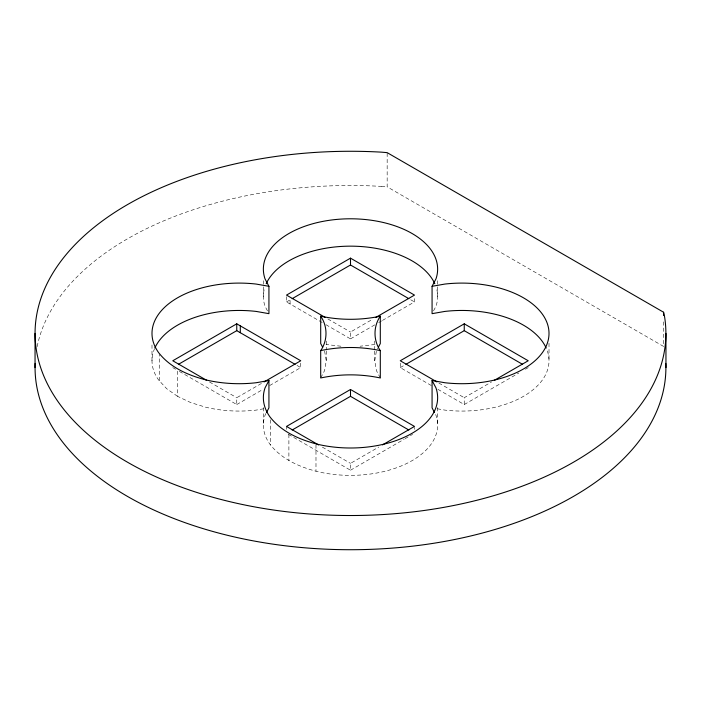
<?xml version="1.0" encoding="UTF-8"?>
<svg xmlns="http://www.w3.org/2000/svg" width="701" height="701" viewBox="0 0 701 701"><rect width="100%" height="100%" fill="white"/><g stroke="black" fill="none" stroke-linecap="round" stroke-linejoin="round"><path stroke-width="0.53" stroke-dasharray="3.5 2.63" d="M151.994 360.761L151.994 343.245M159.258 380.687L159.258 354.417M263.594 408.788L256.128 410.103A87.134 50.306 0 0 1 205.787 407.237L190.716 402.584L177.519 396.328L177.519 371.162M179.36 371.407L236.754 404.538L236.754 397.704L262.165 383.035M263.366 296.462L263.366 278.945M286.516 429.363L286.516 426.427M322.18 322.521L286.516 301.929L286.516 295.095M290.074 303.989L290.074 298.118M269.692 385.524L300.738 367.604L300.738 360.761M288.4 434.357L350.5 470.213L350.5 463.37L378.724 447.072M325.956 324.694L350.5 338.872L350.5 332.029L373.081 318.99M380.301 377.962L376.419 370.575L374.746 360.761L374.746 350.912M374.746 349.817L374.746 341.063M663.575 321.855L663.575 346.434L387.162 186.843L387.162 152.643M431.308 385.524L400.262 367.604L400.262 360.761M414.484 429.363L414.484 427.408M382.492 320.401L414.484 301.929L414.484 297.049M437.634 296.462L437.634 278.945M437.897 389.327L464.246 404.538L464.246 397.704L491.532 381.949M326.254 350.912L326.254 360.761L324.581 370.575L320.699 377.962M374.746 360.761L376.419 350.947L377.874 348.178M266.012 413.397L265.039 415.246A87.134 50.306 0 0 0 269.999 444.311C281.522 459.146 299.423 466.936 317.159 471.536A87.134 50.306 0 0 0 405.774 463.948A87.134 50.306 0 0 0 435.961 415.246L434.988 413.397M433.533 310.894L435.961 306.276A87.134 50.306 0 0 0 436.276 287.612M286.516 301.929L290.284 299.756M236.754 404.538L263.103 389.327M350.5 338.872L374.965 324.747M378.724 322.574L381.546 320.944M400.262 367.604L404.03 365.431M350.5 470.213L404.126 439.247M405.073 438.703L412.6 434.357M464.246 404.538L518.81 373.037M525.399 369.234L528.221 367.604M374.965 344.489L360.06 346.224M340.94 346.224L326.035 344.489M381.423 186.352L387.162 186.843M437.406 408.788L444.872 410.103A87.134 50.306 0 0 0 546.596 349.019M410.716 299.756L414.484 301.929M327.84 318.946L350.5 332.029M438.835 383.035L464.246 397.704M296.961 365.423L300.738 367.604M209.468 381.949L236.754 397.704M322.399 447.142L350.5 463.37M172.779 367.604L175.601 369.234M177.519 396.328L166.68 388.704L158.628 380.012A87.134 50.306 0 0 1 154.404 349.019M267.467 310.894L265.039 306.276A87.134 50.306 0 0 1 264.724 287.612M324.581 350.947L326.254 360.761M549.006 343.245L549.006 360.761M437.634 407.553L437.634 425.06M326.254 341.063L326.254 349.817M315.985 444.907L315.985 471.177M288.891 434.366L288.891 460.636M270.63 419.811L270.63 444.986M263.366 407.553L263.366 425.06M37.162 346.618A315.415 182.102 0 0 1 381.414 186.387"/><path stroke-width="1.05" d="M35.05 367.604L35.05 333.396M178.422 364.345L236.754 330.662L236.754 323.818L300.738 360.761L264.04 381.949M240.312 332.712L240.312 325.877M546.184 348.064A87.134 50.306 0 0 0 444.872 311.419L432.07 313.662L432.07 286.306L435.961 278.91A87.134 50.306 0 0 0 350.5 218.791A87.134 50.306 0 0 0 265.039 278.91L268.93 286.306L268.93 313.662L256.128 311.419A87.134 50.306 0 0 0 154.816 348.064M292.168 430.011L350.5 396.328L350.5 389.493L414.484 426.427L382.492 444.898M292.168 298.67L350.5 264.996L350.5 258.152L414.484 295.095L375.902 317.36M380.301 316.195C373.247 326.351 373.247 340.449 380.301 350.605L380.301 377.962C360.717 373.826 340.283 373.826 320.699 377.962L320.699 350.605C327.753 340.449 327.753 326.351 320.699 316.195C340.283 320.331 360.717 320.331 380.301 316.195L380.301 343.56L378.356 347.249M405.905 364.345L464.246 330.662L464.246 323.818L528.221 360.761L494.354 380.319M663.575 315.441L663.575 312.234L387.162 152.643L381.423 152.152A315.415 182.102 0 0 0 65.342 255.55A315.415 182.102 0 0 0 127.442 462.178A315.415 182.102 0 0 0 485.346 498.034A315.415 182.102 0 0 0 664.373 315.546L663.575 312.234M665.95 367.604L665.95 333.396M268.93 286.306L256.128 284.063A87.134 50.306 0 0 0 171.771 301.483A87.134 50.306 0 0 0 158.628 352.647C170.15 367.482 188.043 375.272 205.787 379.872A87.134 50.306 0 0 0 256.128 382.737L268.93 380.494L265.039 387.89A87.134 50.306 0 0 0 269.999 416.946C281.522 431.781 299.423 439.571 317.159 444.171A87.134 50.306 0 0 0 405.774 436.583A87.134 50.306 0 0 0 435.961 387.89L432.07 380.494L444.872 382.737A87.134 50.306 0 0 0 549.006 333.396A87.134 50.306 0 0 0 444.872 284.063L432.07 286.306M266.503 412.477L268.93 407.859L268.93 380.494M236.754 323.818L172.779 360.761L206.646 380.319M350.5 258.152L286.516 295.095L325.01 317.316M350.5 389.493L286.516 426.427L318.622 444.96M464.246 323.818L400.262 360.761L436.96 381.949M320.699 350.605C340.283 346.469 360.717 346.469 380.301 350.605M350.5 264.996L408.832 298.67M464.246 330.662L522.578 364.345M236.754 330.662L295.068 364.327M350.5 396.328L408.832 430.011M434.497 412.477L432.07 407.859L432.07 380.494M322.644 347.249L320.699 343.56L320.699 316.195M665.81 363.398A315.415 182.102 0 0 1 350.482 549.724A315.415 182.102 0 0 1 35.146 363.398M266.187 283.765A87.134 50.306 0 0 1 350.5 246.156A87.134 50.306 0 0 1 434.813 283.765"/></g></svg>
